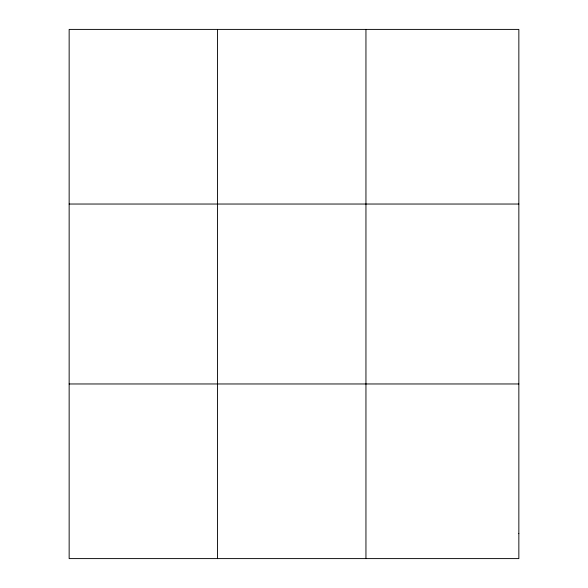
<?xml version="1.0" encoding="UTF-8"?>
<svg xmlns="http://www.w3.org/2000/svg" width="588" height="588" viewBox="0 0 588 588"><rect width="100%" height="100%" fill="white"/><g stroke="black" fill="none" stroke-linecap="round" stroke-linejoin="round"><path stroke-width="0.88" d="M217.553 558.6L217.553 29.4M365.949 558.6L365.949 29.4M69.149 204.036L518.851 204.036M69.149 383.964L518.851 383.964M518.851 533.654L518.851 558.6L69.149 558.6L69.149 29.4L518.851 29.4L518.851 533.654"/></g></svg>
